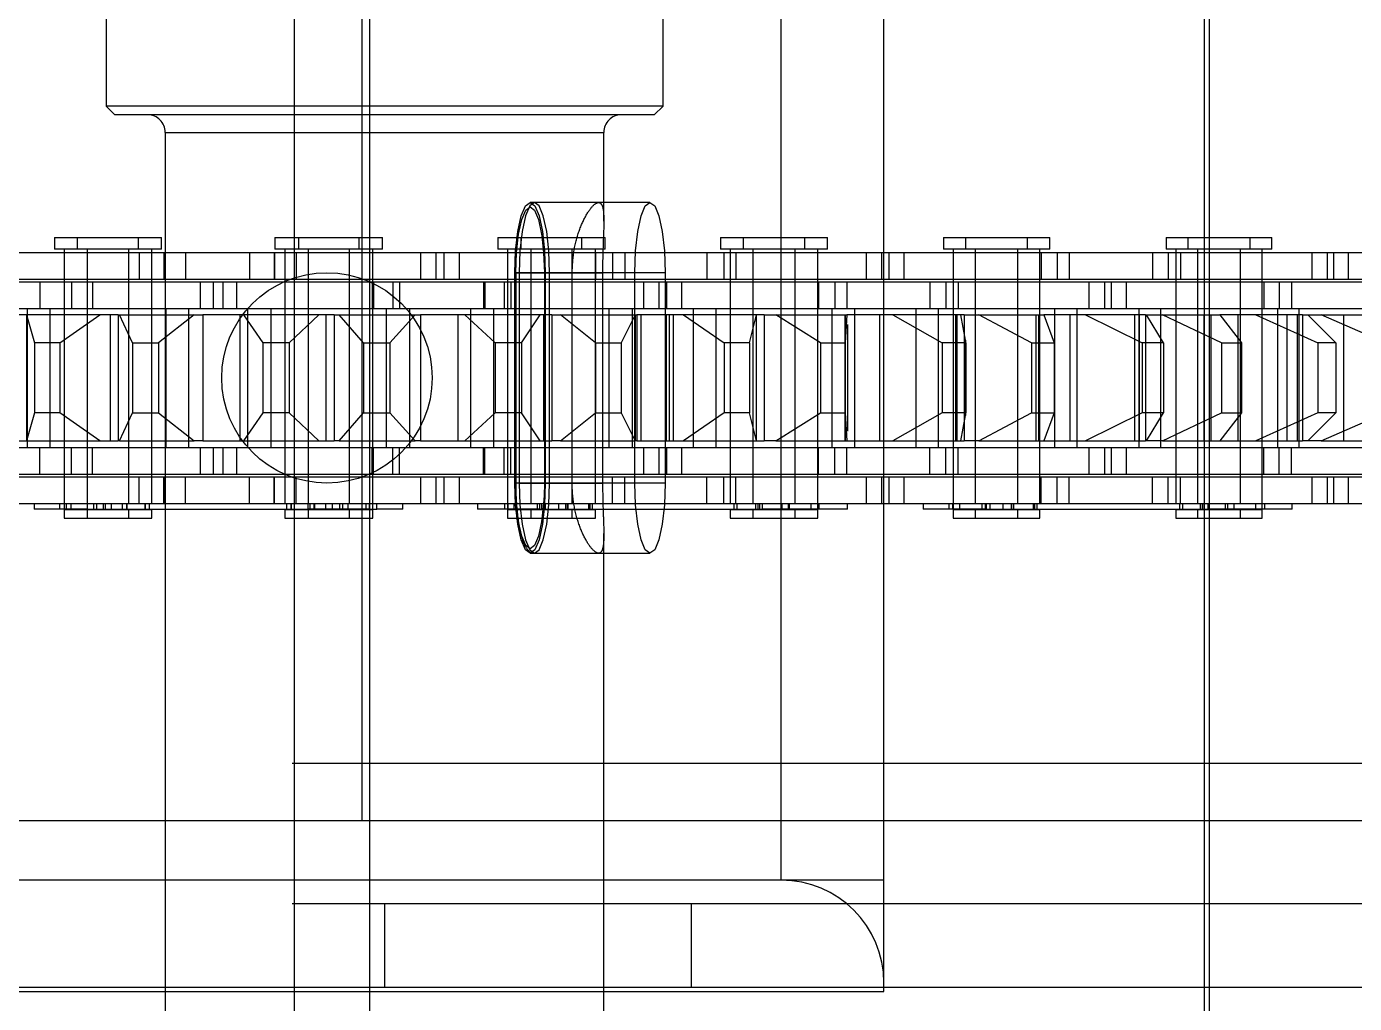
# Model space of a CAD drawing. Header units: metres. Extents: x 0 to 21025, y 0 to 14850.
# Drawn here: x 2734.9 to 2810.6, y 9045.7 to 9101.4 of the extents above; entities that cross this region are included whole.
import ezdxf

# ---------------------------------------------------------------- set-up
doc = ezdxf.new("R2010")
doc.units = ezdxf.units.M
doc.header["$LTSCALE"] = 25
doc.linetypes.add('HIDDEN2', pattern=[4.7625, 3.175, -1.5875])
for name, color, linetype in [('SL1', 8, 'Continuous'), ('SL4', 4, 'Continuous'), ('ST1', 7, 'HIDDEN2')]:
    doc.layers.add(name, color=color, linetype=linetype)

msp = doc.modelspace()

# ---------------------------------------------------------------- linework, layer by layer
at = {"layer": 'SL1'}
for p, q in [((2754.434, 9857.143), (2754.434, 8684.344)), ((2750.134, 9851.565), (2750.134, 8678.766)), ((2802.284, 9121.619), (2802.284, 9008.519))]:
    msp.add_line(p, q, dxfattribs=at)
at = {"layer": 'SL4'}
for p, q in [((2753.999, 9056.144), (2753.999, 9121.384)), ((2598.759, 9056.144), (2753.999, 9056.144)), ((2753.999, 9056.144), (3543.761, 9056.144)), ((3543.761, 9046.619), (2593.759, 9046.619))]:
    msp.add_line(p, q, dxfattribs=at)
at = {"layer": 'ST1'}
for p, q in [((2777.899, 9052.734), (2777.899, 9330.034)), ((2739.406, 9285.884), (2739.406, 9096.884)), ((2771.156, 9096.884), (2771.156, 9121.619)), ((2783.749, 9046.384), (2783.749, 9121.619)), ((2801.999, 9121.619), (2801.999, 9008.519)), ((2771.156, 9096.884), (2739.406, 9096.884)), ((2739.406, 9096.884), (2739.906, 9096.384)), ((2770.656, 9096.384), (2771.156, 9096.884)), ((2770.656, 9096.384), (2739.906, 9096.384)), ((2742.781, 9095.384), (2742.781, 9003.819)), ((2742.782, 9095.384), (2767.743, 9095.384)), ((2767.781, 9090.319), (2767.781, 9095.384)), ((2770.413, 9091.384), (2763.579, 9091.384)), ((2767.484, 9091.384), (2763.823, 9091.384)), ((2736.469, 9089.384), (2741.241, 9089.384)), ((2736.469, 9089.384), (2736.469, 9088.725)), ((2737.77, 9089.384), (2737.77, 9088.725)), ((2741.241, 9089.384), (2741.266, 9089.384)), ((2741.241, 9089.384), (2742.567, 9089.384)), ((2741.266, 9088.725), (2741.266, 9089.384)), ((2742.567, 9088.725), (2742.567, 9089.384)), ((2749.038, 9089.384), (2753.81, 9089.384)), ((2749.038, 9089.384), (2749.038, 9088.725)), ((2750.37, 9089.384), (2750.37, 9088.725)), ((2753.81, 9089.384), (2755.167, 9089.384)), ((2753.81, 9089.384), (2753.835, 9089.384)), ((2753.835, 9088.725), (2753.835, 9089.384)), ((2755.167, 9088.725), (2755.167, 9089.384)), ((2761.737, 9089.384), (2766.534, 9089.384)), ((2761.737, 9089.384), (2761.737, 9088.725)), ((2763.061, 9089.384), (2763.061, 9088.725)), ((2766.534, 9089.384), (2767.858, 9089.384)), ((2766.534, 9088.725), (2766.534, 9089.384)), ((2767.858, 9088.725), (2767.858, 9089.384)), ((2774.437, 9089.384), (2779.234, 9089.384)), ((2774.437, 9089.384), (2774.437, 9088.725)), ((2775.73, 9089.384), (2775.73, 9088.725)), ((2779.234, 9089.384), (2780.527, 9089.384)), ((2779.234, 9088.725), (2779.234, 9089.384)), ((2780.527, 9088.725), (2780.527, 9089.384)), ((2787.137, 9089.384), (2791.934, 9089.384)), ((2787.137, 9089.384), (2787.137, 9088.725)), ((2788.399, 9089.384), (2788.399, 9088.725)), ((2791.934, 9089.384), (2793.196, 9089.384)), ((2791.934, 9088.725), (2791.934, 9089.384)), ((2793.196, 9088.725), (2793.196, 9089.384)), ((2799.837, 9089.384), (2804.634, 9089.384)), ((2799.837, 9089.384), (2799.837, 9088.725)), ((2801.068, 9089.384), (2801.068, 9088.725)), ((2804.634, 9089.384), (2805.865, 9089.384)), ((2804.634, 9088.725), (2804.634, 9089.384)), ((2805.865, 9088.725), (2805.865, 9089.384)), ((2732.948, 9088.541), (2741.292, 9088.541)), ((2741.266, 9088.725), (2736.469, 9088.725)), ((2737.023, 9088.725), (2737.023, 9074.227)), ((2737.023, 9088.541), (2737.023, 9087.021)), ((2738.323, 9088.725), (2738.323, 9074.227)), ((2738.323, 9088.541), (2738.323, 9087.021)), ((2740.713, 9074.227), (2740.713, 9088.725)), ((2740.713, 9087.021), (2740.713, 9088.541)), ((2742.567, 9088.725), (2741.241, 9088.725)), ((2741.292, 9088.541), (2741.292, 9087.021)), ((2741.292, 9088.541), (2747.577, 9088.541)), ((2742.013, 9074.227), (2742.013, 9088.725)), ((2742.013, 9087.021), (2742.013, 9088.541)), ((2742.694, 9088.541), (2742.694, 9087.021)), ((2742.727, 9088.541), (2742.727, 9087.021)), ((2743.942, 9088.541), (2743.942, 9087.021)), ((2747.577, 9088.541), (2747.577, 9087.021)), ((2747.577, 9088.541), (2757.356, 9088.541)), ((2748.995, 9088.541), (2748.995, 9087.021)), ((2749.011, 9088.541), (2749.011, 9087.021)), ((2753.835, 9088.725), (2749.038, 9088.725)), ((2749.591, 9088.725), (2749.591, 9074.227)), ((2749.591, 9088.541), (2749.591, 9087.021)), ((2750.243, 9088.541), (2750.243, 9087.021)), ((2750.924, 9088.725), (2750.924, 9074.227)), ((2750.924, 9088.541), (2750.924, 9087.021)), ((2753.281, 9074.227), (2753.281, 9088.725)), ((2753.281, 9087.021), (2753.281, 9088.541)), ((2755.167, 9088.725), (2753.835, 9088.725)), ((2754.614, 9074.227), (2754.614, 9088.725)), ((2754.614, 9087.021), (2754.614, 9088.541)), ((2757.356, 9088.541), (2758.216, 9088.541)), ((2757.356, 9087.021), (2757.356, 9088.541)), ((2758.216, 9088.541), (2767.311, 9088.541)), ((2758.216, 9088.541), (2758.216, 9087.021)), ((2758.689, 9087.021), (2758.689, 9088.541)), ((2759.539, 9088.541), (2759.539, 9087.021)), ((2766.534, 9088.725), (2761.737, 9088.725)), ((2762.291, 9088.725), (2762.291, 9074.227)), ((2762.291, 9088.541), (2762.291, 9087.021)), ((2763.614, 9088.725), (2763.614, 9074.227)), ((2763.614, 9088.541), (2763.614, 9087.021)), ((2765.981, 9074.227), (2765.981, 9088.725)), ((2765.981, 9087.021), (2765.981, 9088.541)), ((2767.858, 9088.725), (2766.534, 9088.725)), ((2767.304, 9074.227), (2767.304, 9088.725)), ((2767.304, 9087.021), (2767.304, 9088.541)), ((2767.311, 9088.541), (2767.311, 9087.021)), ((2767.311, 9088.541), (2773.661, 9088.541)), ((2768.279, 9088.541), (2768.279, 9087.021)), ((2768.974, 9088.541), (2768.974, 9087.021)), ((2773.661, 9088.541), (2773.661, 9087.021)), ((2773.661, 9088.541), (2782.756, 9088.541)), ((2779.234, 9088.725), (2774.437, 9088.725)), ((2774.614, 9088.541), (2774.614, 9087.021)), ((2774.991, 9088.725), (2774.991, 9074.227)), ((2774.991, 9088.541), (2774.991, 9087.021)), ((2775.309, 9088.541), (2775.309, 9087.021)), ((2776.283, 9088.725), (2776.283, 9074.227)), ((2776.283, 9088.541), (2776.283, 9087.021)), ((2778.681, 9074.227), (2778.681, 9088.725)), ((2778.681, 9087.021), (2778.681, 9088.541)), ((2780.527, 9088.725), (2779.234, 9088.725)), ((2779.973, 9074.227), (2779.973, 9088.725)), ((2779.973, 9087.021), (2779.973, 9088.541)), ((2782.756, 9088.541), (2783.616, 9088.541)), ((2782.756, 9087.021), (2782.756, 9088.541)), ((2783.616, 9088.541), (2792.711, 9088.541)), ((2783.616, 9088.541), (2783.616, 9087.021)), ((2784.048, 9087.021), (2784.048, 9088.541)), ((2784.878, 9088.541), (2784.878, 9087.021)), ((2791.934, 9088.725), (2787.137, 9088.725)), ((2787.691, 9088.725), (2787.691, 9074.227)), ((2787.691, 9088.541), (2787.691, 9087.021)), ((2788.953, 9088.725), (2788.953, 9074.227)), ((2788.953, 9088.541), (2788.953, 9087.021)), ((2791.381, 9074.227), (2791.381, 9088.725)), ((2791.381, 9087.021), (2791.381, 9088.541)), ((2793.196, 9088.725), (2791.934, 9088.725)), ((2792.643, 9074.227), (2792.643, 9088.725)), ((2792.643, 9087.021), (2792.643, 9088.541)), ((2792.711, 9088.541), (2792.711, 9087.021)), ((2792.711, 9088.541), (2799.061, 9088.541)), ((2793.618, 9088.541), (2793.618, 9087.021)), ((2794.312, 9088.541), (2794.312, 9087.021)), ((2799.061, 9088.541), (2799.061, 9087.021)), ((2799.061, 9088.541), (2808.156, 9088.541)), ((2804.634, 9088.725), (2799.837, 9088.725)), ((2799.952, 9088.541), (2799.952, 9087.021)), ((2800.391, 9088.725), (2800.391, 9074.227)), ((2800.391, 9088.541), (2800.391, 9087.021)), ((2800.647, 9088.541), (2800.647, 9087.021)), ((2801.622, 9088.725), (2801.622, 9074.227)), ((2801.622, 9088.541), (2801.622, 9087.021)), ((2804.081, 9074.227), (2804.081, 9088.725)), ((2804.081, 9087.021), (2804.081, 9088.541)), ((2805.865, 9088.725), (2804.634, 9088.725)), ((2805.312, 9074.227), (2805.312, 9088.725)), ((2805.312, 9087.021), (2805.312, 9088.541)), ((2808.156, 9088.541), (2809.016, 9088.541)), ((2808.156, 9087.021), (2808.156, 9088.541)), ((2809.016, 9088.541), (2818.111, 9088.541)), ((2809.016, 9088.541), (2809.016, 9087.021)), ((2809.387, 9087.021), (2809.387, 9088.541)), ((2810.216, 9088.541), (2810.216, 9087.021)), ((2732.948, 9087.021), (2741.292, 9087.021)), ((2734.269, 9086.869), (2744.788, 9086.869)), ((2735.64, 9086.869), (2735.64, 9085.349)), ((2737.023, 9086.869), (2737.023, 9085.349)), ((2737.446, 9086.869), (2737.446, 9085.349)), ((2738.323, 9086.869), (2738.323, 9085.349)), ((2738.639, 9086.869), (2738.639, 9085.349)), ((2740.713, 9085.349), (2740.713, 9086.869)), ((2741.292, 9087.021), (2747.577, 9087.021)), ((2742.013, 9085.349), (2742.013, 9086.869)), ((2744.788, 9086.869), (2745.516, 9086.869)), ((2744.788, 9085.349), (2744.788, 9086.869)), ((2745.516, 9086.869), (2754.57, 9086.869)), ((2745.516, 9086.869), (2745.516, 9085.349)), ((2746.088, 9085.349), (2746.088, 9086.869)), ((2746.849, 9086.869), (2746.849, 9085.349)), ((2747.577, 9087.021), (2757.356, 9087.021)), ((2749.591, 9086.869), (2749.591, 9085.349)), ((2750.924, 9086.869), (2750.924, 9085.349)), ((2753.281, 9085.349), (2753.281, 9086.869)), ((2754.57, 9086.869), (2754.57, 9085.349)), ((2754.57, 9086.869), (2760.92, 9086.869)), ((2754.614, 9085.349), (2754.614, 9086.869)), ((2754.652, 9086.869), (2754.652, 9085.349)), ((2755.747, 9086.869), (2755.747, 9085.349)), ((2756.135, 9086.869), (2756.135, 9085.349)), ((2757.356, 9087.021), (2758.216, 9087.021)), ((2758.216, 9087.021), (2767.311, 9087.021)), ((2760.92, 9086.869), (2760.92, 9085.349)), ((2760.92, 9086.869), (2770.056, 9086.869)), ((2761.002, 9086.869), (2761.002, 9085.349)), ((2762.093, 9086.869), (2762.093, 9085.349)), ((2762.291, 9086.869), (2762.291, 9085.349)), ((2762.481, 9086.869), (2762.481, 9085.349)), ((2762.713, 9075.384), (2762.713, 9087.384)), ((2762.761, 9087.384), (2762.713, 9087.384)), ((2762.767, 9087.384), (2762.761, 9087.384)), ((2762.761, 9087.384), (2762.761, 9075.384)), ((2762.767, 9075.384), (2762.767, 9087.384)), ((2769.546, 9087.384), (2762.767, 9087.384)), ((2762.767, 9087.384), (2762.957, 9087.384)), ((2762.957, 9087.384), (2765.976, 9087.384)), ((2762.957, 9087.384), (2762.957, 9075.384)), ((2763.614, 9086.869), (2763.614, 9085.349)), ((2764.392, 9087.384), (2764.69, 9087.384)), ((2764.392, 9087.384), (2764.392, 9075.384)), ((2771.28, 9087.384), (2764.446, 9087.384)), ((2764.446, 9087.384), (2764.446, 9075.384)), ((2764.69, 9087.384), (2767.709, 9087.384)), ((2764.69, 9075.384), (2764.69, 9087.384)), ((2765.976, 9075.384), (2765.976, 9087.384)), ((2765.981, 9085.349), (2765.981, 9086.869)), ((2767.304, 9085.349), (2767.304, 9086.869)), ((2767.311, 9087.021), (2773.661, 9087.021)), ((2767.709, 9087.384), (2767.709, 9075.384)), ((2769.546, 9075.384), (2769.546, 9087.384)), ((2770.056, 9086.869), (2770.916, 9086.869)), ((2770.056, 9085.349), (2770.056, 9086.869)), ((2770.916, 9086.869), (2780.011, 9086.869)), ((2770.916, 9086.869), (2770.916, 9085.349)), ((2771.28, 9087.384), (2771.28, 9075.384)), ((2771.379, 9085.349), (2771.379, 9086.869)), ((2772.208, 9086.869), (2772.208, 9085.349)), ((2773.661, 9087.021), (2782.756, 9087.021)), ((2774.991, 9086.869), (2774.991, 9085.349)), ((2776.283, 9086.869), (2776.283, 9085.349)), ((2778.681, 9085.349), (2778.681, 9086.869)), ((2779.973, 9085.349), (2779.973, 9086.869)), ((2780.011, 9086.869), (2780.011, 9085.349)), ((2780.011, 9086.869), (2786.361, 9086.869)), ((2780.948, 9086.869), (2780.948, 9085.349)), ((2781.643, 9086.869), (2781.643, 9085.349)), ((2782.756, 9087.021), (2783.616, 9087.021)), ((2783.616, 9087.021), (2792.711, 9087.021)), ((2786.361, 9086.869), (2786.361, 9085.349)), ((2786.361, 9086.869), (2795.456, 9086.869)), ((2787.283, 9086.869), (2787.283, 9085.349)), ((2787.691, 9086.869), (2787.691, 9085.349)), ((2787.978, 9086.869), (2787.978, 9085.349)), ((2788.953, 9086.869), (2788.953, 9085.349)), ((2791.381, 9085.349), (2791.381, 9086.869)), ((2792.643, 9085.349), (2792.643, 9086.869)), ((2792.711, 9087.021), (2799.061, 9087.021)), ((2795.456, 9086.869), (2796.316, 9086.869)), ((2795.456, 9085.349), (2795.456, 9086.869)), ((2796.316, 9086.869), (2805.411, 9086.869)), ((2796.316, 9086.869), (2796.316, 9085.349)), ((2796.718, 9085.349), (2796.718, 9086.869)), ((2797.547, 9086.869), (2797.547, 9085.349)), ((2799.061, 9087.021), (2808.156, 9087.021)), ((2800.391, 9086.869), (2800.391, 9085.349)), ((2801.622, 9086.869), (2801.622, 9085.349)), ((2804.081, 9085.349), (2804.081, 9086.869)), ((2805.312, 9085.349), (2805.312, 9086.869)), ((2805.411, 9086.869), (2805.411, 9085.349)), ((2805.411, 9086.869), (2811.761, 9086.869)), ((2806.287, 9086.869), (2806.287, 9085.349)), ((2806.982, 9086.869), (2806.982, 9085.349)), ((2808.156, 9087.021), (2809.016, 9087.021)), ((2809.016, 9087.021), (2818.111, 9087.021)), ((2734.269, 9085.349), (2744.788, 9085.349)), ((2734.908, 9085.349), (2734.908, 9077.419)), ((2736.208, 9085.349), (2736.208, 9077.419)), ((2737.023, 9085.349), (2737.023, 9077.419)), ((2738.323, 9085.349), (2738.323, 9077.419)), ((2740.713, 9077.419), (2740.713, 9085.349)), ((2742.013, 9077.419), (2742.013, 9085.349)), ((2742.828, 9077.419), (2742.828, 9085.349)), ((2744.128, 9077.419), (2744.128, 9085.349)), ((2744.788, 9085.349), (2745.516, 9085.349)), ((2745.516, 9085.349), (2754.57, 9085.349)), ((2747.476, 9085.349), (2747.476, 9077.419)), ((2748.809, 9085.349), (2748.809, 9077.419)), ((2749.591, 9085.349), (2749.591, 9077.419)), ((2750.924, 9085.349), (2750.924, 9077.419)), ((2753.281, 9077.419), (2753.281, 9085.349)), ((2754.57, 9085.349), (2760.92, 9085.349)), ((2754.614, 9077.419), (2754.614, 9085.349)), ((2755.396, 9077.419), (2755.396, 9085.349)), ((2756.729, 9077.419), (2756.729, 9085.349)), ((2760.176, 9085.349), (2760.176, 9077.419)), ((2760.92, 9085.349), (2770.056, 9085.349)), ((2761.499, 9085.349), (2761.499, 9077.419)), ((2762.291, 9085.349), (2762.291, 9077.419)), ((2763.614, 9085.349), (2763.614, 9077.419)), ((2765.981, 9077.419), (2765.981, 9085.349)), ((2767.304, 9077.419), (2767.304, 9085.349)), ((2768.096, 9077.419), (2768.096, 9085.349)), ((2769.419, 9077.419), (2769.419, 9085.349)), ((2770.056, 9085.349), (2770.916, 9085.349)), ((2770.916, 9085.349), (2780.011, 9085.349)), ((2772.876, 9085.349), (2772.876, 9077.419)), ((2774.168, 9085.349), (2774.168, 9077.419)), ((2774.991, 9085.349), (2774.991, 9077.419)), ((2776.283, 9085.349), (2776.283, 9077.419)), ((2778.681, 9077.419), (2778.681, 9085.349)), ((2779.973, 9077.419), (2779.973, 9085.349)), ((2780.011, 9085.349), (2786.361, 9085.349)), ((2780.796, 9077.419), (2780.796, 9085.349)), ((2782.088, 9077.419), (2782.088, 9085.349)), ((2785.576, 9085.349), (2785.576, 9077.419)), ((2786.361, 9085.349), (2795.456, 9085.349)), ((2786.838, 9085.349), (2786.838, 9077.419)), ((2787.691, 9085.349), (2787.691, 9077.419)), ((2788.953, 9085.349), (2788.953, 9077.419)), ((2791.381, 9077.419), (2791.381, 9085.349)), ((2792.643, 9077.419), (2792.643, 9085.349)), ((2793.496, 9077.419), (2793.496, 9085.349)), ((2794.758, 9077.419), (2794.758, 9085.349)), ((2795.456, 9085.349), (2796.316, 9085.349)), ((2796.316, 9085.349), (2805.411, 9085.349)), ((2798.276, 9085.349), (2798.276, 9077.419)), ((2799.507, 9085.349), (2799.507, 9077.419)), ((2800.391, 9085.349), (2800.391, 9077.419)), ((2801.622, 9085.349), (2801.622, 9077.419)), ((2804.081, 9077.419), (2804.081, 9085.349)), ((2805.312, 9077.419), (2805.312, 9085.349)), ((2805.411, 9085.349), (2811.761, 9085.349)), ((2806.196, 9077.419), (2806.196, 9085.349)), ((2807.427, 9077.419), (2807.427, 9085.349)), ((2740.092, 9084.984), (2732.861, 9084.984)), ((2734.881, 9084.984), (2735.324, 9083.384)), ((2734.883, 9084.984), (2734.883, 9077.784)), ((2736.772, 9083.384), (2739.052, 9084.984)), ((2739.634, 9084.984), (2739.634, 9077.784)), ((2740.092, 9084.984), (2740.092, 9077.784)), ((2740.092, 9084.984), (2740.18, 9084.984)), ((2740.915, 9083.384), (2740.18, 9084.984)), ((2740.18, 9084.984), (2744.427, 9084.984)), ((2744.427, 9084.984), (2742.39, 9083.384)), ((2742.781, 9084.984), (2742.781, 9077.784)), ((2744.427, 9084.984), (2744.928, 9084.984)), ((2744.928, 9084.984), (2744.928, 9077.784)), ((2752.408, 9084.984), (2744.928, 9084.984)), ((2747.035, 9084.984), (2747.035, 9077.784)), ((2747.24, 9084.984), (2748.35, 9083.384)), ((2749.844, 9083.384), (2751.545, 9084.984)), ((2751.938, 9084.984), (2751.938, 9077.784)), ((2752.408, 9084.984), (2752.408, 9077.784)), ((2752.408, 9084.984), (2752.701, 9084.984)), ((2754.09, 9083.384), (2752.701, 9084.984)), ((2752.701, 9084.984), (2757.021, 9084.984)), ((2757.021, 9084.984), (2755.59, 9083.384)), ((2757.021, 9084.984), (2757.328, 9084.984)), ((2757.328, 9084.984), (2757.328, 9077.784)), ((2764.815, 9084.984), (2757.328, 9084.984)), ((2759.452, 9084.984), (2759.452, 9077.784)), ((2759.857, 9084.984), (2761.598, 9083.384)), ((2763.091, 9083.384), (2764.158, 9084.984)), ((2764.349, 9084.984), (2764.349, 9077.784)), ((2764.815, 9084.984), (2764.815, 9077.784)), ((2764.815, 9084.984), (2765.304, 9084.984)), ((2767.303, 9083.384), (2765.304, 9084.984)), ((2765.304, 9084.984), (2769.56, 9084.984)), ((2765.976, 9077.784), (2765.976, 9084.984)), ((2767.709, 9084.984), (2767.709, 9077.784)), ((2769.56, 9084.984), (2768.78, 9083.384)), ((2769.56, 9084.984), (2769.662, 9084.984)), ((2769.595, 9077.784), (2769.595, 9084.984)), ((2769.662, 9084.984), (2769.662, 9077.784)), ((2776.917, 9084.984), (2769.662, 9084.984)), ((2769.893, 9084.984), (2769.893, 9077.784)), ((2771.329, 9084.984), (2771.329, 9077.784)), ((2771.519, 9077.784), (2771.519, 9084.984)), ((2771.524, 9077.784), (2771.524, 9084.984)), ((2771.734, 9084.984), (2771.734, 9077.784)), ((2772.328, 9084.984), (2774.644, 9083.384)), ((2776.087, 9083.384), (2776.485, 9084.984)), ((2776.469, 9084.984), (2776.469, 9077.784)), ((2776.487, 9077.784), (2776.487, 9084.984)), ((2776.917, 9084.984), (2776.917, 9077.784)), ((2776.917, 9084.984), (2777.586, 9084.984)), ((2780.129, 9083.384), (2777.586, 9084.984)), ((2777.586, 9084.984), (2781.639, 9084.984)), ((2781.516, 9084.984), (2781.516, 9077.784)), ((2781.533, 9084.984), (2781.533, 9077.784)), ((2781.639, 9084.984), (2781.537, 9083.384)), ((2788.323, 9084.984), (2781.639, 9084.984)), ((2781.682, 9078.345), (2781.682, 9084.422)), ((2783.488, 9084.984), (2783.488, 9077.784)), ((2784.25, 9084.984), (2787.067, 9083.384)), ((2787.833, 9084.984), (2787.833, 9077.784)), ((2787.908, 9084.984), (2787.908, 9077.784)), ((2788.389, 9083.527), (2788.131, 9084.984)), ((2788.323, 9084.984), (2788.323, 9077.784)), ((2788.323, 9084.984), (2789.15, 9084.984)), ((2792.157, 9083.384), (2789.15, 9084.984)), ((2789.15, 9084.984), (2792.872, 9084.984)), ((2792.414, 9084.984), (2792.414, 9077.784)), ((2792.561, 9084.984), (2792.561, 9077.784)), ((2792.872, 9084.984), (2793.449, 9083.384)), ((2798.667, 9084.984), (2792.872, 9084.984)), ((2794.336, 9084.984), (2794.336, 9077.784)), ((2795.241, 9084.984), (2798.469, 9083.384)), ((2798.023, 9084.984), (2798.023, 9077.784)), ((2798.299, 9084.984), (2798.299, 9077.784)), ((2798.667, 9084.984), (2798.667, 9077.784)), ((2798.667, 9084.984), (2799.626, 9084.984)), ((2799.677, 9083.384), (2798.721, 9084.984)), ((2802.999, 9083.384), (2799.626, 9084.984)), ((2799.626, 9084.984), (2802.896, 9084.984)), ((2801.99, 9084.984), (2801.99, 9077.784)), ((2802.391, 9084.984), (2802.391, 9077.784)), ((2802.896, 9084.984), (2804.135, 9083.384)), ((2807.616, 9084.984), (2802.896, 9084.984)), ((2803.928, 9084.984), (2803.928, 9077.784)), ((2804.948, 9084.984), (2808.482, 9083.384)), ((2806.71, 9084.984), (2806.71, 9077.784)), ((2807.307, 9084.984), (2807.307, 9077.784)), ((2807.616, 9084.984), (2807.616, 9077.784)), ((2807.616, 9084.984), (2808.676, 9084.984)), ((2809.512, 9083.384), (2807.915, 9084.984)), ((2812.308, 9083.384), (2808.676, 9084.984)), ((2808.676, 9084.984), (2811.39, 9084.984)), ((2809.936, 9084.984), (2809.936, 9077.784)), ((2735.324, 9083.384), (2735.324, 9079.384)), ((2736.772, 9083.384), (2735.324, 9083.384)), ((2736.772, 9083.384), (2736.772, 9079.384)), ((2740.915, 9083.384), (2742.39, 9083.384)), ((2740.915, 9083.384), (2740.915, 9079.384)), ((2742.39, 9083.384), (2742.39, 9079.384)), ((2749.844, 9083.384), (2748.35, 9083.384)), ((2748.35, 9083.384), (2748.35, 9079.384)), ((2749.844, 9083.384), (2749.844, 9079.384)), ((2754.09, 9083.384), (2755.59, 9083.384)), ((2754.09, 9083.384), (2754.09, 9079.384)), ((2755.59, 9083.384), (2755.59, 9079.384)), ((2761.598, 9083.384), (2761.598, 9079.384)), ((2763.091, 9083.384), (2761.598, 9083.384)), ((2763.091, 9083.384), (2763.091, 9079.384)), ((2767.303, 9083.384), (2768.78, 9083.384)), ((2767.303, 9083.384), (2767.303, 9079.384)), ((2768.78, 9083.384), (2768.78, 9079.384)), ((2774.644, 9083.384), (2774.644, 9079.384)), ((2776.087, 9083.384), (2774.644, 9083.384)), ((2776.087, 9083.384), (2776.087, 9079.384)), ((2780.129, 9083.384), (2780.129, 9079.384)), ((2780.129, 9083.384), (2781.537, 9083.384)), ((2781.537, 9083.384), (2781.537, 9079.384)), ((2787.067, 9083.384), (2787.067, 9079.384)), ((2788.415, 9083.384), (2787.067, 9083.384)), ((2788.415, 9083.384), (2788.415, 9079.384)), ((2788.417, 9079.24), (2788.417, 9083.527)), ((2792.157, 9083.384), (2792.157, 9079.384)), ((2792.157, 9083.384), (2793.449, 9083.384)), ((2793.449, 9083.384), (2793.449, 9079.384)), ((2798.469, 9083.384), (2798.469, 9079.384)), ((2799.677, 9083.384), (2798.469, 9083.384)), ((2799.677, 9083.384), (2799.677, 9079.384)), ((2802.999, 9083.384), (2802.999, 9079.384)), ((2802.999, 9083.384), (2804.135, 9083.384)), ((2804.135, 9083.384), (2804.135, 9079.384)), ((2808.482, 9083.384), (2808.482, 9079.384)), ((2809.512, 9083.384), (2808.482, 9083.384)), ((2809.512, 9083.384), (2809.512, 9079.384)), ((2735.324, 9079.384), (2734.881, 9077.784)), ((2736.772, 9079.384), (2735.324, 9079.384)), ((2739.052, 9077.784), (2736.772, 9079.384)), ((2740.18, 9077.784), (2740.915, 9079.384)), ((2740.915, 9079.384), (2742.39, 9079.384)), ((2742.39, 9079.384), (2744.427, 9077.784)), ((2748.35, 9079.384), (2747.24, 9077.784)), ((2749.844, 9079.384), (2748.35, 9079.384)), ((2751.545, 9077.784), (2749.844, 9079.384)), ((2752.701, 9077.784), (2754.09, 9079.384)), ((2754.09, 9079.384), (2755.59, 9079.384)), ((2755.59, 9079.384), (2757.021, 9077.784)), ((2761.598, 9079.384), (2759.857, 9077.784)), ((2763.091, 9079.384), (2761.598, 9079.384)), ((2764.158, 9077.784), (2763.091, 9079.384)), ((2765.304, 9077.784), (2767.303, 9079.384)), ((2767.303, 9079.384), (2768.78, 9079.384)), ((2768.78, 9079.384), (2769.56, 9077.784)), ((2774.644, 9079.384), (2772.328, 9077.784)), ((2776.087, 9079.384), (2774.644, 9079.384)), ((2776.485, 9077.784), (2776.087, 9079.384)), ((2777.586, 9077.784), (2780.129, 9079.384)), ((2780.129, 9079.384), (2781.537, 9079.384)), ((2781.537, 9079.384), (2781.639, 9077.784)), ((2787.067, 9079.384), (2784.25, 9077.784)), ((2788.415, 9079.384), (2787.067, 9079.384)), ((2788.131, 9077.784), (2788.389, 9079.24)), ((2789.15, 9077.784), (2792.157, 9079.384)), ((2792.157, 9079.384), (2793.449, 9079.384)), ((2793.449, 9079.384), (2792.872, 9077.784)), ((2798.469, 9079.384), (2795.241, 9077.784)), ((2799.677, 9079.384), (2798.469, 9079.384)), ((2798.721, 9077.784), (2799.677, 9079.384)), ((2799.626, 9077.784), (2802.999, 9079.384)), ((2804.135, 9079.384), (2802.896, 9077.784)), ((2802.999, 9079.384), (2804.135, 9079.384)), ((2808.482, 9079.384), (2804.948, 9077.784)), ((2807.915, 9077.784), (2809.512, 9079.384)), ((2809.512, 9079.384), (2808.482, 9079.384)), ((2808.676, 9077.784), (2812.308, 9079.384)), ((2732.861, 9077.784), (2740.092, 9077.784)), ((2740.18, 9077.784), (2740.092, 9077.784)), ((2740.18, 9077.784), (2744.427, 9077.784)), ((2744.928, 9077.784), (2744.427, 9077.784)), ((2744.928, 9077.784), (2752.408, 9077.784)), ((2752.701, 9077.784), (2752.408, 9077.784)), ((2752.701, 9077.784), (2757.021, 9077.784)), ((2757.328, 9077.784), (2757.021, 9077.784)), ((2757.328, 9077.784), (2764.815, 9077.784)), ((2765.304, 9077.784), (2764.815, 9077.784)), ((2765.304, 9077.784), (2769.56, 9077.784)), ((2769.662, 9077.784), (2769.56, 9077.784)), ((2769.662, 9077.784), (2776.917, 9077.784)), ((2777.586, 9077.784), (2776.917, 9077.784)), ((2777.586, 9077.784), (2781.639, 9077.784)), ((2781.639, 9077.784), (2788.323, 9077.784)), ((2789.15, 9077.784), (2788.323, 9077.784)), ((2789.15, 9077.784), (2792.872, 9077.784)), ((2792.872, 9077.784), (2798.667, 9077.784)), ((2799.626, 9077.784), (2798.667, 9077.784)), ((2799.626, 9077.784), (2802.896, 9077.784)), ((2802.896, 9077.784), (2807.616, 9077.784)), ((2808.676, 9077.784), (2807.616, 9077.784)), ((2808.676, 9077.784), (2811.39, 9077.784)), ((2734.269, 9077.419), (2744.788, 9077.419)), ((2735.64, 9075.899), (2735.64, 9077.419)), ((2737.023, 9077.419), (2737.023, 9075.899)), ((2737.446, 9075.899), (2737.446, 9077.419)), ((2738.323, 9077.419), (2738.323, 9075.899)), ((2738.639, 9075.899), (2738.639, 9077.419)), ((2740.713, 9075.899), (2740.713, 9077.419)), ((2742.013, 9075.899), (2742.013, 9077.419)), ((2744.788, 9077.419), (2745.516, 9077.419)), ((2744.788, 9075.899), (2744.788, 9077.419)), ((2745.516, 9077.419), (2754.57, 9077.419)), ((2745.516, 9077.419), (2745.516, 9075.899)), ((2746.088, 9075.899), (2746.088, 9077.419)), ((2746.849, 9077.419), (2746.849, 9075.899)), ((2749.591, 9077.419), (2749.591, 9075.899)), ((2750.924, 9077.419), (2750.924, 9075.899)), ((2753.281, 9075.899), (2753.281, 9077.419)), ((2754.57, 9075.899), (2754.57, 9077.419)), ((2754.57, 9077.419), (2760.92, 9077.419)), ((2754.614, 9075.899), (2754.614, 9077.419)), ((2754.652, 9075.899), (2754.652, 9077.419)), ((2755.747, 9075.899), (2755.747, 9077.419)), ((2756.135, 9075.899), (2756.135, 9077.419)), ((2760.92, 9075.899), (2760.92, 9077.419)), ((2760.92, 9077.419), (2770.056, 9077.419)), ((2761.002, 9075.899), (2761.002, 9077.419)), ((2762.093, 9075.899), (2762.093, 9077.419)), ((2762.291, 9077.419), (2762.291, 9075.899)), ((2762.481, 9075.899), (2762.481, 9077.419)), ((2763.614, 9077.419), (2763.614, 9075.899)), ((2765.981, 9075.899), (2765.981, 9077.419)), ((2767.304, 9075.899), (2767.304, 9077.419)), ((2770.056, 9077.419), (2770.916, 9077.419)), ((2770.056, 9075.899), (2770.056, 9077.419)), ((2770.916, 9077.419), (2780.011, 9077.419)), ((2770.916, 9077.419), (2770.916, 9075.899)), ((2771.379, 9075.899), (2771.379, 9077.419)), ((2772.208, 9077.419), (2772.208, 9075.899)), ((2774.991, 9077.419), (2774.991, 9075.899)), ((2776.283, 9077.419), (2776.283, 9075.899)), ((2778.681, 9075.899), (2778.681, 9077.419)), ((2779.973, 9075.899), (2779.973, 9077.419)), ((2780.011, 9075.899), (2780.011, 9077.419)), ((2780.011, 9077.419), (2786.361, 9077.419)), ((2780.948, 9075.899), (2780.948, 9077.419)), ((2781.643, 9075.899), (2781.643, 9077.419)), ((2786.361, 9075.899), (2786.361, 9077.419)), ((2786.361, 9077.419), (2795.456, 9077.419)), ((2787.283, 9075.899), (2787.283, 9077.419)), ((2787.691, 9077.419), (2787.691, 9075.899)), ((2787.978, 9075.899), (2787.978, 9077.419)), ((2788.953, 9077.419), (2788.953, 9075.899)), ((2791.381, 9075.899), (2791.381, 9077.419)), ((2792.643, 9075.899), (2792.643, 9077.419)), ((2795.456, 9077.419), (2796.316, 9077.419)), ((2795.456, 9075.899), (2795.456, 9077.419)), ((2796.316, 9077.419), (2805.411, 9077.419)), ((2796.316, 9077.419), (2796.316, 9075.899)), ((2796.718, 9075.899), (2796.718, 9077.419)), ((2797.547, 9077.419), (2797.547, 9075.899)), ((2800.391, 9077.419), (2800.391, 9075.899)), ((2801.622, 9077.419), (2801.622, 9075.899)), ((2804.081, 9075.899), (2804.081, 9077.419)), ((2805.312, 9075.899), (2805.312, 9077.419)), ((2805.411, 9075.899), (2805.411, 9077.419)), ((2805.411, 9077.419), (2811.761, 9077.419)), ((2806.287, 9075.899), (2806.287, 9077.419)), ((2806.982, 9075.899), (2806.982, 9077.419)), ((2732.948, 9075.747), (2741.292, 9075.747)), ((2734.269, 9075.899), (2744.788, 9075.899)), ((2737.023, 9075.747), (2737.023, 9073.894)), ((2738.323, 9075.747), (2738.323, 9074.227)), ((2740.713, 9074.227), (2740.713, 9075.747)), ((2741.292, 9074.227), (2741.292, 9075.747)), ((2741.292, 9075.747), (2747.577, 9075.747)), ((2742.013, 9074.227), (2742.013, 9075.747)), ((2742.694, 9074.227), (2742.694, 9075.747)), ((2742.727, 9074.227), (2742.727, 9075.747)), ((2743.942, 9074.227), (2743.942, 9075.747)), ((2744.788, 9075.899), (2745.516, 9075.899)), ((2745.516, 9075.899), (2754.57, 9075.899)), ((2747.577, 9074.227), (2747.577, 9075.747)), ((2747.577, 9075.747), (2757.356, 9075.747)), ((2748.995, 9074.227), (2748.995, 9075.747)), ((2749.011, 9074.227), (2749.011, 9075.747)), ((2749.591, 9075.747), (2749.591, 9074.227)), ((2750.243, 9074.227), (2750.243, 9075.747)), ((2750.924, 9075.747), (2750.924, 9074.227)), ((2753.281, 9074.227), (2753.281, 9075.747)), ((2754.57, 9075.899), (2760.92, 9075.899)), ((2754.614, 9073.894), (2754.614, 9075.747)), ((2757.356, 9075.747), (2758.216, 9075.747)), ((2757.356, 9074.227), (2757.356, 9075.747)), ((2758.216, 9075.747), (2767.311, 9075.747)), ((2758.216, 9075.747), (2758.216, 9074.227)), ((2758.689, 9074.227), (2758.689, 9075.747)), ((2759.539, 9075.747), (2759.539, 9074.227)), ((2760.92, 9075.899), (2770.056, 9075.899)), ((2762.291, 9075.747), (2762.291, 9073.894)), ((2762.761, 9075.384), (2762.713, 9075.384)), ((2762.761, 9075.384), (2762.767, 9075.384)), ((2769.546, 9075.384), (2762.767, 9075.384)), ((2762.957, 9075.384), (2762.767, 9075.384)), ((2762.957, 9075.384), (2765.976, 9075.384)), ((2763.614, 9075.747), (2763.614, 9074.227)), ((2764.392, 9075.384), (2764.377, 9074.664)), ((2764.69, 9075.384), (2764.392, 9075.384)), ((2771.28, 9075.384), (2764.446, 9075.384)), ((2764.69, 9075.384), (2767.709, 9075.384)), ((2765.981, 9074.227), (2765.981, 9075.747)), ((2767.304, 9074.227), (2767.304, 9075.747)), ((2767.311, 9074.227), (2767.311, 9075.747)), ((2767.311, 9075.747), (2773.661, 9075.747)), ((2768.279, 9074.227), (2768.279, 9075.747)), ((2768.974, 9074.227), (2768.974, 9075.747)), ((2770.056, 9075.899), (2770.916, 9075.899)), ((2770.916, 9075.899), (2780.011, 9075.899)), ((2773.661, 9074.227), (2773.661, 9075.747)), ((2773.661, 9075.747), (2782.756, 9075.747)), ((2774.614, 9074.227), (2774.614, 9075.747)), ((2774.991, 9075.747), (2774.991, 9074.227)), ((2775.309, 9074.227), (2775.309, 9075.747)), ((2776.283, 9075.747), (2776.283, 9074.227)), ((2778.681, 9074.227), (2778.681, 9075.747)), ((2779.973, 9073.894), (2779.973, 9075.747)), ((2780.011, 9075.899), (2786.361, 9075.899)), ((2782.756, 9075.747), (2783.616, 9075.747)), ((2782.756, 9074.227), (2782.756, 9075.747)), ((2783.616, 9075.747), (2792.711, 9075.747)), ((2783.616, 9075.747), (2783.616, 9074.227)), ((2784.048, 9074.227), (2784.048, 9075.747)), ((2784.878, 9075.747), (2784.878, 9074.227)), ((2786.361, 9075.899), (2795.456, 9075.899)), ((2787.691, 9075.747), (2787.691, 9073.894)), ((2788.953, 9075.747), (2788.953, 9074.227)), ((2791.381, 9074.227), (2791.381, 9075.747)), ((2792.643, 9074.227), (2792.643, 9075.747)), ((2792.711, 9074.227), (2792.711, 9075.747)), ((2792.711, 9075.747), (2799.061, 9075.747)), ((2793.618, 9074.227), (2793.618, 9075.747)), ((2794.312, 9074.227), (2794.312, 9075.747)), ((2795.456, 9075.899), (2796.316, 9075.899)), ((2796.316, 9075.899), (2805.411, 9075.899)), ((2799.061, 9074.227), (2799.061, 9075.747)), ((2799.061, 9075.747), (2808.156, 9075.747)), ((2799.952, 9074.227), (2799.952, 9075.747)), ((2800.391, 9075.747), (2800.391, 9074.227)), ((2800.647, 9074.227), (2800.647, 9075.747)), ((2801.622, 9075.747), (2801.622, 9074.227)), ((2804.081, 9074.227), (2804.081, 9075.747)), ((2805.312, 9073.894), (2805.312, 9075.747)), ((2805.411, 9075.899), (2811.761, 9075.899)), ((2808.156, 9075.747), (2809.016, 9075.747)), ((2808.156, 9074.227), (2808.156, 9075.747)), ((2809.016, 9075.747), (2818.111, 9075.747)), ((2809.016, 9075.747), (2809.016, 9074.227)), ((2809.387, 9074.227), (2809.387, 9075.747)), ((2810.216, 9075.747), (2810.216, 9074.227)), ((2732.948, 9074.227), (2741.292, 9074.227)), ((2735.316, 9074.227), (2735.316, 9073.894)), ((2738.358, 9073.894), (2735.316, 9073.894)), ((2736.778, 9073.894), (2736.778, 9074.227)), ((2740.713, 9073.858), (2737.023, 9073.858)), ((2737.023, 9073.858), (2737.023, 9073.384)), ((2737.147, 9073.894), (2737.147, 9074.227)), ((2737.392, 9074.227), (2737.392, 9073.858)), ((2738.323, 9073.858), (2738.323, 9073.384)), ((2738.358, 9073.894), (2738.358, 9074.227)), ((2738.358, 9073.894), (2750.926, 9073.894)), ((2738.692, 9074.227), (2738.692, 9073.858)), ((2738.886, 9073.894), (2738.886, 9074.227)), ((2739.254, 9073.894), (2739.254, 9074.227)), ((2739.378, 9073.894), (2739.378, 9074.227)), ((2739.725, 9073.894), (2739.725, 9074.227)), ((2740.343, 9073.894), (2740.343, 9074.227)), ((2740.344, 9073.858), (2740.344, 9074.227)), ((2740.597, 9073.894), (2740.597, 9074.227)), ((2740.612, 9073.894), (2740.612, 9074.227)), ((2742.013, 9073.858), (2740.713, 9073.858)), ((2740.713, 9073.384), (2740.713, 9073.858)), ((2741.292, 9074.227), (2747.577, 9074.227)), ((2741.644, 9073.858), (2741.644, 9074.227)), ((2741.664, 9073.894), (2741.664, 9074.227)), ((2741.885, 9073.894), (2741.885, 9074.227)), ((2742.013, 9073.384), (2742.013, 9073.858)), ((2747.577, 9074.227), (2757.356, 9074.227)), ((2753.281, 9073.858), (2749.591, 9073.858)), ((2749.591, 9073.858), (2749.591, 9073.384)), ((2749.707, 9073.894), (2749.707, 9074.227)), ((2749.96, 9074.227), (2749.96, 9073.858)), ((2749.961, 9073.894), (2749.961, 9074.227)), ((2750.924, 9073.858), (2750.924, 9073.384)), ((2750.926, 9073.894), (2750.926, 9074.227)), ((2754.422, 9073.894), (2750.926, 9073.894)), ((2751.052, 9073.894), (2751.052, 9074.227)), ((2751.273, 9073.894), (2751.273, 9074.227)), ((2751.293, 9074.227), (2751.293, 9073.858)), ((2751.946, 9073.894), (2751.946, 9074.227)), ((2752.32, 9073.894), (2752.32, 9074.227)), ((2752.325, 9073.894), (2752.325, 9074.227)), ((2752.744, 9073.894), (2752.744, 9074.227)), ((2752.912, 9073.858), (2752.912, 9074.227)), ((2753.212, 9073.894), (2753.212, 9074.227)), ((2754.614, 9073.858), (2753.281, 9073.858)), ((2753.281, 9073.384), (2753.281, 9073.858)), ((2754.245, 9073.858), (2754.245, 9074.227)), ((2754.422, 9073.894), (2754.422, 9074.227)), ((2754.422, 9073.894), (2754.845, 9073.894)), ((2754.614, 9073.384), (2754.614, 9073.858)), ((2754.845, 9073.894), (2754.845, 9074.227)), ((2756.321, 9073.894), (2754.845, 9073.894)), ((2756.321, 9073.894), (2756.321, 9074.227)), ((2757.356, 9074.227), (2758.216, 9074.227)), ((2758.216, 9074.227), (2767.311, 9074.227)), ((2760.584, 9074.227), (2760.584, 9073.894)), ((2764.136, 9073.894), (2760.584, 9073.894)), ((2762.134, 9073.894), (2762.134, 9074.227)), ((2765.981, 9073.858), (2762.291, 9073.858)), ((2762.291, 9073.858), (2762.291, 9073.384)), ((2762.339, 9073.894), (2762.339, 9074.227)), ((2762.66, 9074.227), (2762.66, 9073.858)), ((2763.614, 9073.858), (2763.614, 9073.384)), ((2763.983, 9074.227), (2763.983, 9073.858)), ((2764.136, 9073.894), (2764.136, 9074.227)), ((2764.136, 9073.894), (2776.836, 9073.894)), ((2764.252, 9073.894), (2764.252, 9074.227)), ((2764.457, 9073.894), (2764.457, 9074.227)), ((2765.212, 9073.894), (2765.212, 9074.227)), ((2765.612, 9073.858), (2765.612, 9074.227)), ((2765.706, 9073.894), (2765.706, 9074.227)), ((2765.755, 9073.894), (2765.755, 9074.227)), ((2767.304, 9073.858), (2765.981, 9073.858)), ((2765.981, 9073.384), (2765.981, 9073.858)), ((2766.935, 9073.858), (2766.935, 9074.227)), ((2767.013, 9073.894), (2767.013, 9074.227)), ((2767.136, 9073.894), (2767.136, 9074.227)), ((2767.304, 9073.384), (2767.304, 9073.858)), ((2767.311, 9074.227), (2773.661, 9074.227)), ((2773.661, 9074.227), (2782.756, 9074.227)), ((2778.681, 9073.858), (2774.991, 9073.858)), ((2774.991, 9073.858), (2774.991, 9073.384)), ((2775.217, 9073.894), (2775.217, 9074.227)), ((2775.36, 9074.227), (2775.36, 9073.858)), ((2776.283, 9073.858), (2776.283, 9073.384)), ((2776.452, 9073.894), (2776.452, 9074.227)), ((2776.575, 9073.894), (2776.575, 9074.227)), ((2776.652, 9074.227), (2776.652, 9073.858)), ((2776.836, 9073.894), (2776.836, 9074.227)), ((2780.066, 9073.894), (2776.836, 9073.894)), ((2777.882, 9073.894), (2777.882, 9074.227)), ((2777.943, 9073.894), (2777.943, 9074.227)), ((2778.312, 9073.858), (2778.312, 9074.227)), ((2778.375, 9073.894), (2778.375, 9074.227)), ((2779.973, 9073.858), (2778.681, 9073.858)), ((2778.681, 9073.384), (2778.681, 9073.858)), ((2779.604, 9073.858), (2779.604, 9074.227)), ((2779.973, 9073.384), (2779.973, 9073.858)), ((2780.066, 9073.894), (2780.066, 9074.227)), ((2781.68, 9073.894), (2780.066, 9073.894)), ((2781.68, 9073.894), (2781.68, 9074.227)), ((2782.756, 9074.227), (2783.616, 9074.227)), ((2783.616, 9074.227), (2792.711, 9074.227)), ((2785.984, 9074.227), (2785.984, 9073.894)), ((2789.536, 9073.894), (2785.984, 9073.894)), ((2787.472, 9073.894), (2787.472, 9074.227)), ((2787.677, 9073.894), (2787.677, 9074.227)), ((2791.381, 9073.858), (2787.691, 9073.858)), ((2787.691, 9073.858), (2787.691, 9073.384)), ((2788.06, 9074.227), (2788.06, 9073.858)), ((2788.953, 9073.858), (2788.953, 9073.384)), ((2789.322, 9074.227), (2789.322, 9073.858)), ((2789.536, 9073.894), (2789.536, 9074.227)), ((2789.536, 9073.894), (2802.236, 9073.894)), ((2789.591, 9073.894), (2789.591, 9074.227)), ((2789.796, 9073.894), (2789.796, 9074.227)), ((2790.551, 9073.894), (2790.551, 9074.227)), ((2791.012, 9073.858), (2791.012, 9074.227)), ((2791.045, 9073.894), (2791.045, 9074.227)), ((2791.155, 9073.894), (2791.155, 9074.227)), ((2792.643, 9073.858), (2791.381, 9073.858)), ((2791.381, 9073.384), (2791.381, 9073.858)), ((2792.274, 9073.858), (2792.274, 9074.227)), ((2792.351, 9073.894), (2792.351, 9074.227)), ((2792.474, 9073.894), (2792.474, 9074.227)), ((2792.643, 9073.384), (2792.643, 9073.858)), ((2792.711, 9074.227), (2799.061, 9074.227)), ((2799.061, 9074.227), (2808.156, 9074.227)), ((2804.081, 9073.858), (2800.391, 9073.858)), ((2800.391, 9073.858), (2800.391, 9073.384)), ((2800.617, 9073.894), (2800.617, 9074.227)), ((2800.76, 9074.227), (2800.76, 9073.858)), ((2801.622, 9073.858), (2801.622, 9073.384)), ((2801.79, 9073.894), (2801.79, 9074.227)), ((2801.913, 9073.894), (2801.913, 9074.227)), ((2801.991, 9074.227), (2801.991, 9073.858)), ((2802.236, 9073.894), (2802.236, 9074.227)), ((2805.466, 9073.894), (2802.236, 9073.894)), ((2803.22, 9073.894), (2803.22, 9074.227)), ((2803.343, 9073.894), (2803.343, 9074.227)), ((2803.712, 9073.858), (2803.712, 9074.227)), ((2803.714, 9073.894), (2803.714, 9074.227)), ((2805.312, 9073.858), (2804.081, 9073.858)), ((2804.081, 9073.384), (2804.081, 9073.858)), ((2804.943, 9073.858), (2804.943, 9074.227)), ((2805.312, 9073.384), (2805.312, 9073.858)), ((2805.466, 9073.894), (2805.466, 9074.227)), ((2807.019, 9073.894), (2805.466, 9073.894)), ((2807.019, 9073.894), (2807.019, 9074.227)), ((2808.156, 9074.227), (2809.016, 9074.227)), ((2809.016, 9074.227), (2818.111, 9074.227)), ((2737.023, 9073.384), (2740.694, 9073.384)), ((2740.694, 9073.384), (2740.713, 9073.384)), ((2740.694, 9073.384), (2742.013, 9073.384)), ((2749.591, 9073.384), (2753.262, 9073.384)), ((2753.262, 9073.384), (2754.614, 9073.384)), ((2753.262, 9073.384), (2753.281, 9073.384)), ((2762.291, 9073.384), (2765.981, 9073.384)), ((2765.981, 9073.384), (2767.304, 9073.384)), ((2774.991, 9073.384), (2778.681, 9073.384)), ((2778.681, 9073.384), (2779.973, 9073.384)), ((2787.691, 9073.384), (2791.381, 9073.384)), ((2791.381, 9073.384), (2792.643, 9073.384)), ((2800.391, 9073.384), (2804.081, 9073.384)), ((2804.081, 9073.384), (2805.312, 9073.384)), ((2767.781, 9003.819), (2767.781, 9072.514)), ((2763.579, 9071.384), (2770.413, 9071.384)), ((2763.823, 9071.384), (2767.484, 9071.384)), ((3543.761, 9059.381), (2543.761, 9059.381)), ((2753.999, 9056.144), (3543.761, 9056.144)), ((2777.899, 9052.734), (2732.449, 9052.734)), ((2783.749, 9052.734), (2777.899, 9052.734)), ((3543.761, 9051.381), (2543.761, 9051.381)), ((2755.281, 9051.381), (2755.281, 9046.619)), ((2772.781, 9046.619), (2772.781, 9051.381)), ((2720.249, 9046.384), (2783.749, 9046.384))]:
    msp.add_line(p, q, dxfattribs=at)
at = {"layer": 'ST1', "flags": 128}
for points in [[(2762.713, 9087.384), (2762.755, 9088.62), (2762.878, 9089.735), (2763.07, 9090.62), (2763.312, 9091.188), (2763.579, 9091.384), (2763.847, 9091.188), (2764.089, 9090.62), (2764.281, 9089.735), (2764.404, 9088.62), (2764.446, 9087.384)], [(2764.69, 9087.384), (2764.648, 9088.62), (2764.525, 9089.735), (2764.333, 9090.62), (2764.091, 9091.188), (2763.823, 9091.384), (2763.556, 9091.188), (2763.314, 9090.62), (2763.122, 9089.735), (2762.999, 9088.62), (2762.957, 9087.384)], [(2769.546, 9087.384), (2769.589, 9088.62), (2769.712, 9089.735), (2769.904, 9090.62), (2770.145, 9091.188), (2770.413, 9091.384), (2770.681, 9091.188), (2770.923, 9090.62), (2771.114, 9089.735), (2771.237, 9088.62), (2771.28, 9087.384)], [(2762.767, 9087.384), (2762.807, 9088.542), (2762.922, 9089.588), (2763.102, 9090.417), (2763.328, 9090.95), (2763.579, 9091.134), (2763.83, 9090.95), (2764.057, 9090.417), (2764.237, 9089.588), (2764.255, 9089.464)], [(2764.255, 9089.464), (2764.352, 9088.542), (2764.392, 9087.384)], [(2764.446, 9075.384), (2764.404, 9074.148), (2764.281, 9073.032), (2764.089, 9072.148), (2763.847, 9071.579), (2763.579, 9071.384), (2763.312, 9071.579), (2763.07, 9072.148), (2762.878, 9073.032), (2762.755, 9074.148), (2762.713, 9075.384)], [(2764.377, 9074.664), (2764.352, 9074.225), (2764.237, 9073.179), (2764.057, 9072.35), (2763.83, 9071.817), (2763.579, 9071.634), (2763.328, 9071.817), (2763.102, 9072.35), (2762.922, 9073.179), (2762.807, 9074.225), (2762.767, 9075.384)], [(2762.957, 9075.384), (2762.999, 9074.148), (2763.122, 9073.032), (2763.314, 9072.148), (2763.556, 9071.579), (2763.823, 9071.384), (2764.091, 9071.579), (2764.333, 9072.148), (2764.525, 9073.032), (2764.648, 9074.148), (2764.69, 9075.384)], [(2771.28, 9075.384), (2771.237, 9074.148), (2771.114, 9073.032), (2770.923, 9072.148), (2770.681, 9071.579), (2770.413, 9071.384), (2770.145, 9071.579), (2769.904, 9072.148), (2769.712, 9073.032), (2769.589, 9074.148), (2769.546, 9075.384)]]:
    msp.add_lwpolyline(points, dxfattribs=at)
at = {"layer": 'ST1'}
msp.add_circle((2751.999, 9081.384), 6, dxfattribs=at)
for centre, radius, start, end in [((2741.781, 9095.384), 1, 0, 90), ((2768.781, 9095.384), 1, 90, 180), ((2777.899, 9046.884), 5.85, 0, 90)]:
    msp.add_arc(centre, radius, start, end, dxfattribs=at)
for points, knots in [([(2765.976, 9087.384), (2765.999, 9087.82), (2766.046, 9088.693), (2766.382, 9089.864), (2766.815, 9090.785), (2767.254, 9091.338), (2767.58, 9091.441), (2767.754, 9091.108), (2767.795, 9090.388), (2767.755, 9089.328), (2767.714, 9088.253), (2767.711, 9087.589), (2767.709, 9087.384)], [0, 0, 0, 0, 0.1035722, 0.207012, 0.3138437, 0.4231698, 0.5289404, 0.6309135, 0.7342076, 0.8420021, 0.9510552, 1, 1, 1, 1]), ([(2762.761, 9075.384), (2762.763, 9075.192), (2762.768, 9074.633), (2762.83, 9073.731), (2762.964, 9072.792), (2763.163, 9072.038), (2763.372, 9071.625), (2763.635, 9071.365), (2763.787, 9071.404), (2763.819, 9071.412)], [0, 0, 0, 0, 0.094709, 0.276566, 0.4594, 0.643903, 0.833602, 0.965457, 1, 1, 1, 1]), ([(2767.709, 9075.384), (2767.715, 9074.947), (2767.725, 9074.074), (2767.78, 9072.903), (2767.79, 9071.983), (2767.685, 9071.429), (2767.425, 9071.327), (2767.042, 9071.66), (2766.603, 9072.38), (2766.203, 9073.44), (2765.998, 9074.514), (2765.981, 9075.178), (2765.976, 9075.384)], [0, 0, 0, 0, 0.1035722, 0.207012, 0.3138437, 0.4231698, 0.5289404, 0.6309135, 0.7342076, 0.8420021, 0.9510552, 1, 1, 1, 1])]:
    msp.add_open_spline(points, degree=3, knots=knots, dxfattribs=at)

doc.saveas('drawing.dxf')
